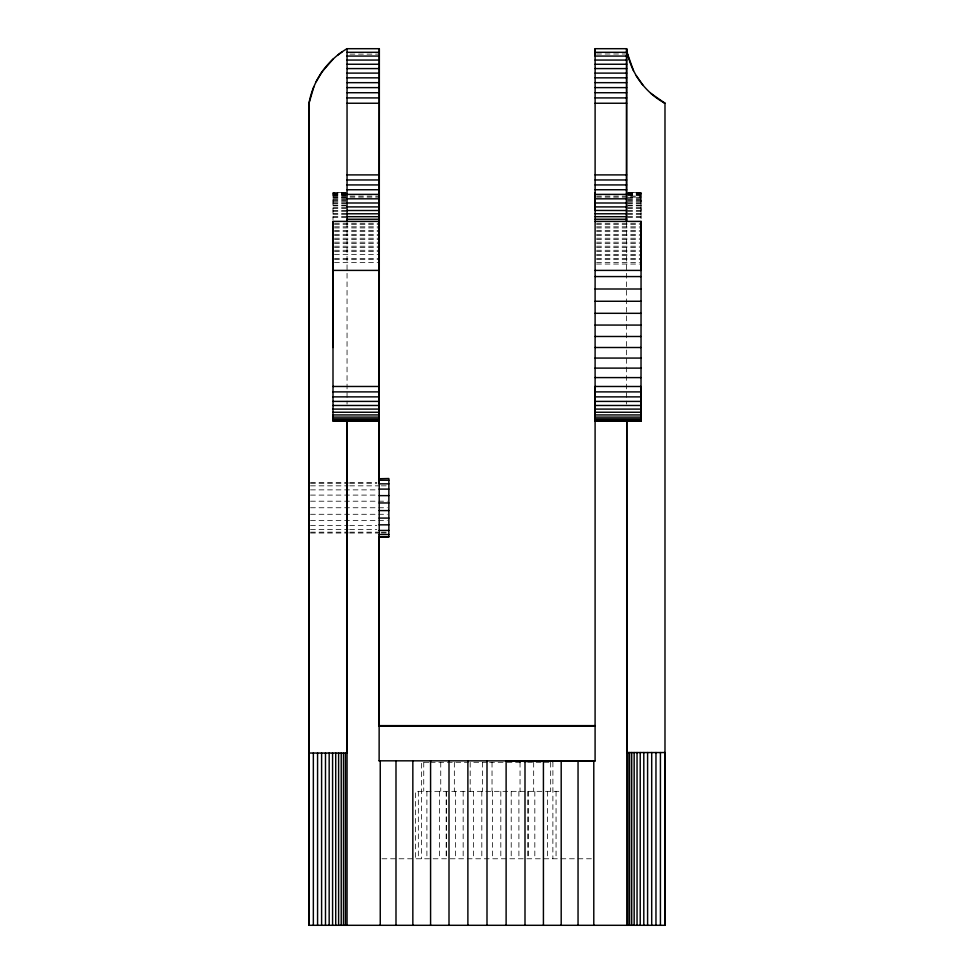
<?xml version="1.0" encoding="UTF-8"?>
<svg xmlns="http://www.w3.org/2000/svg" width="974" height="974" viewBox="0 0 974 974"><rect width="100%" height="100%" fill="white"/><g stroke="black" fill="none" stroke-linecap="round" stroke-linejoin="round"><path stroke-width="0.73" stroke-dasharray="4.87 3.65" d="M627.682 217.482L641.002 217.494L641.026 192.608L627.694 192.608M641.038 218.724L641.026 192.706L627.694 192.779M596.612 53.996L625.101 53.996M349.983 54.118L377.766 54.118M332.998 192.767L346.427 192.682L332.998 192.596L332.998 219.698M627.694 193.059L641.026 193.059M332.998 193.205L346.427 193.047M627.694 193.217L641.026 193.217M627.694 193.68L641.026 193.692M332.998 193.68L346.427 193.68M332.998 193.911L346.427 193.911M627.694 193.923L641.026 193.923M332.998 194.557L346.427 194.557M627.706 194.569L641.026 194.581M627.694 194.885L641.026 194.885M332.998 194.873L346.427 194.873M627.706 195.713L641.038 195.725M332.998 195.713L346.427 195.713M596.599 196.103L641.026 196.115M332.998 196.103L377.754 196.103M596.599 197.113L641.038 197.125M332.998 197.113L377.766 197.113M332.998 197.576L346.427 197.576M627.694 197.588L641.014 197.588M627.706 198.769L641.038 198.769M332.998 198.757L346.427 198.757M332.998 199.293L346.427 199.293M627.694 199.305L641.014 199.305M332.998 200.644L346.427 200.644M627.706 200.656L641.038 200.656M332.998 201.253L346.427 201.253M627.682 201.265L641.014 201.265M332.998 202.775L346.427 202.775M627.706 202.775L641.038 202.787M332.998 203.444L346.427 203.444M627.682 203.456L641.014 203.456M332.998 205.112L346.44 205.112M627.706 205.124L641.038 205.124M627.682 205.855L641.014 205.867M332.998 205.855L346.427 205.855M627.706 207.681L641.038 207.681M332.998 207.669L346.44 207.669M627.682 208.485L641.014 208.485M332.998 208.473L346.427 208.473M332.998 210.433L346.44 210.433M627.706 210.445L641.038 210.445M332.998 211.285L346.427 211.285M627.682 211.297L641.014 211.297M332.998 213.391L346.44 213.391M627.706 213.391L641.038 213.403M332.998 214.292L346.427 214.292M627.682 214.304L641.002 214.304M332.998 216.52L346.427 216.52M627.706 216.52L641.038 216.532M332.998 217.47L346.427 217.47M334.496 223.253L377.766 223.253M596.599 223.253L639.553 223.265M596.587 224.3L639.516 224.312M334.496 224.3L377.742 224.3M334.496 226.832L377.766 226.832M596.599 226.832L639.553 226.845M334.496 227.916L377.729 227.916M596.587 227.916L639.516 227.94M334.496 230.534L377.766 230.534M596.599 230.534L639.553 230.546M334.496 231.654L377.729 231.654M596.587 231.654L639.516 231.666M334.496 234.344L377.766 234.344M596.599 234.344L639.553 234.357M596.587 235.489L639.516 235.501M334.496 235.489L377.729 235.489M334.496 238.24L377.766 238.24M596.599 238.24L639.553 238.253M334.496 239.409L377.729 239.409M596.587 239.409L639.516 239.421M334.496 242.197L377.766 242.197M596.599 242.209L639.553 242.222M596.587 243.39L639.516 243.403M334.496 243.39L377.729 243.39M596.599 246.227L639.553 246.239M334.496 246.227L377.766 246.227M334.496 247.42L377.729 247.42M596.587 247.42L639.516 247.433M596.599 250.281L639.541 250.294M334.496 250.281L377.766 250.281M596.587 251.487L639.504 251.499M334.496 251.487L377.729 251.487M596.599 254.36L639.541 254.372M334.496 254.36L379.251 254.36M596.587 255.565L639.504 255.578M334.496 258.439L377.754 258.439M596.599 258.439L641.026 258.451M334.496 259.644L377.717 259.644M596.587 259.644L640.989 259.656M334.496 262.505L377.754 262.505M596.599 262.505L639.541 262.517M596.587 264.039L639.504 264.064M310.523 482.471L348.181 482.471M349.69 482.471L376.804 482.471M310.523 483.311L348.181 483.311M349.69 483.311L376.804 483.311M310.523 485.843L348.181 485.843M349.69 485.843L379.811 485.843M381.321 485.843L387.348 485.843M310.523 489.873L376.804 489.873M310.523 495.096L376.804 495.096M310.523 501.196L387.348 501.196M310.523 507.758L387.348 507.758M310.523 514.284L387.348 514.284M310.523 520.384L387.348 520.384M310.523 525.607L348.181 525.607M349.69 525.607L376.804 525.607M310.523 529.637L348.181 529.637M349.69 529.637L376.804 529.637M310.523 532.169L348.181 532.169M349.69 532.169L379.811 532.169M381.321 532.169L387.348 532.169M310.523 533.022L348.181 533.022M349.69 533.022L379.811 533.022M381.321 533.022L387.348 533.022M428.998 762.289L421.474 762.289L421.523 858.776M430.301 762.289L468.75 762.289M487.195 762.289L470.186 762.289L470.186 791.338M489.605 762.289L504.191 762.289M507.077 762.289L526.106 762.289M527.616 762.289L541.13 762.289M544.113 762.289L552.903 762.289L552.867 858.776M558.857 791.338L415.569 791.338L415.569 858.776M382.027 858.776L592.034 858.776M626.599 222.194L626.599 404.113M556.057 791.338L556.057 858.776M550.675 762.289L550.675 791.338M547.498 791.338L547.498 858.776M534.823 791.338L534.823 858.776M533.679 762.289L533.679 791.338M528.225 791.338L528.225 858.776M527.884 791.338L527.884 858.776M520.043 762.289L520.043 791.338M518.899 791.338L518.899 858.776M511.216 791.338L511.216 858.776M500.819 791.338L500.819 858.776M492.564 791.338L492.564 858.776M492.028 762.289L492.028 791.338M482.398 762.289L482.398 791.338M481.813 791.338L481.813 858.776M473.571 791.338L473.571 858.776M463.161 791.338L463.161 858.776M455.491 791.338L455.491 858.776M454.334 762.289L454.334 791.338M446.506 791.338L446.506 858.776M446.165 791.338L446.165 858.776M440.747 762.289L440.747 791.338M439.591 791.338L439.591 858.776M426.892 791.338L426.892 858.776M423.739 762.289L423.739 791.338M418.333 791.338L418.333 858.776M347.048 222.194L347.048 404.113"/><path stroke-width="1.46" d="M506.115 925.3L506.115 760.804L595.09 760.901L595.114 48.7L626.599 48.7C629.934 71.589 644.605 92.347 664.986 103.244L664.986 925.3L309.014 925.3L309.014 103.244C312.946 80.659 327.227 60.218 347.048 48.7L379.349 48.7L379.13 760.816L380.25 760.816L380.25 925.3M332.998 421.036L379.239 421.036L332.998 421.036L332.998 221.378L379.3 221.378M347.121 421.121L347.048 753.036L309.014 753.036M379.251 196.103L379.251 192.596L379.263 207.669M379.239 48.7L379.081 478.283M379.008 725.788L379.069 535.992M449.002 925.3L449.002 760.791M487 925.3L487 760.791M524.998 925.3L524.998 760.816M543.419 925.3L543.419 760.84M561.194 925.3L561.194 760.852M578.045 925.3L578.045 760.877M595.114 194.873L595.114 192.596L595.114 210.433L626.635 210.518M626.623 219.235L626.599 48.7L626.465 221.39L626.623 219.235L595.126 219.235M595.126 221.378L641.075 221.39L641.014 270.407L595.114 270.395M641.002 421.218L640.965 386.495L595.102 386.471L595.102 421.036L641.002 421.218L641.075 221.39M379.13 478.745L388.857 478.514L388.857 536.966L379.117 536.966L388.857 536.735M313.811 86.82L309.014 103.244L309.014 925.3M316.197 81.597L322.029 71.808L333.278 58.915M342.215 51.768L337.613 55.189M347.048 52.304L379.349 52.304M595.138 52.304L626.672 52.316M347.048 56.066L379.349 56.066M626.672 56.078L595.138 56.066L595.138 48.7M347.048 60.059L379.349 60.059M595.138 60.059L626.672 60.071M347.048 64.247L379.349 64.247M595.138 64.247L626.672 64.247M347.048 68.582L379.349 68.582M595.138 68.582L626.672 68.594M347.048 73.111L379.349 73.111M595.138 73.111L626.672 73.123M347.048 77.835L379.336 77.835M595.138 77.835L626.672 77.835M595.138 82.668L626.672 82.68M347.048 82.668L379.336 82.668M347.048 87.623L379.336 87.623M595.138 87.623L626.672 87.623M347.048 92.725L379.336 92.725M595.138 92.725L626.659 92.737M347.048 97.911L379.336 97.911M595.138 97.911L626.659 97.911M347.048 103.244L379.336 103.244M595.138 103.244L626.659 103.244M347.048 174.894L379.324 174.894M595.126 174.894L626.647 174.894M347.048 179.959L379.324 179.959M595.126 179.959L626.647 179.971M347.048 184.926L379.324 184.926M595.126 184.926L626.647 184.926M347.048 189.747L379.324 189.747M595.126 189.747L626.647 189.747M347.048 194.386L379.324 194.386M595.126 194.386L626.647 194.386M347.048 198.806L379.312 198.818M595.126 198.818L626.647 198.818M595.126 202.994L626.635 203.006M347.048 202.994L379.312 202.994M347.048 206.902L379.312 206.902M595.126 206.902L626.635 206.914M347.048 210.506L379.312 210.506M347.048 213.781L379.312 213.781M595.126 213.781L626.635 213.781M347.048 216.691L379.3 216.691M595.126 216.691L626.635 216.703M347.048 219.235L379.3 219.235M332.998 270.395L379.251 270.395M595.102 276.567L640.977 276.579M595.102 288.998L640.977 289.01M595.102 301.258L640.977 301.27M595.102 313.299L640.965 313.324M595.102 325.06L640.965 325.085M595.102 336.48L640.965 336.493M595.102 347.499L640.965 347.511M595.102 358.067L640.965 358.079M595.102 368.111L640.965 368.123M595.102 377.595L640.965 377.608M332.998 386.471L379.19 386.471M332.998 391.889L379.19 391.889M595.102 391.889L640.965 391.901M332.998 396.868L379.19 396.868M595.102 396.868L640.965 396.881M332.998 401.398L379.19 401.398M595.102 401.398L640.965 401.41M332.998 405.476L379.19 405.476M595.102 405.476L640.965 405.488M332.998 409.092L379.19 409.092M595.102 409.092L640.965 409.104M332.998 412.246L379.203 412.246M595.102 412.246L640.965 412.258M332.998 414.924L379.203 414.924M595.102 414.924L640.977 414.936M332.998 417.116L379.203 417.116M595.102 417.116L640.977 417.128M332.998 418.832L379.203 418.832M595.102 418.832L640.977 418.844M332.998 420.062L379.203 420.062M595.102 420.062L640.977 420.074M595.102 421.036L640.989 421.048M379.142 480.243L388.857 480.243M388.857 483.847L379.142 483.847L379.13 478.514M379.142 489.106L388.857 489.106M379.142 495.632L388.857 495.632M379.13 502.961L388.857 502.961M379.13 510.595L388.857 510.595M379.13 518.083L388.857 518.083M379.13 524.84L388.857 524.84M379.117 530.44L388.857 530.44M379.117 534.519L388.857 534.519M379.02 725.63L595.065 725.63M379.117 726.202L595.09 726.202M626.745 752.537L664.986 752.537L664.986 925.3M379.13 760.816L595.09 760.901M662.527 101.746L664.986 103.244L650.863 93.382M642.877 85.091L636.241 75.68M633.477 70.615L627.682 54.386M626.842 752.537L626.745 421.218L626.793 925.3M660.421 752.537L660.421 925.3M655.965 752.537L655.965 925.3M651.703 752.537L651.703 925.3M647.6 752.537L647.6 925.3M643.802 752.537L643.802 925.3M640.222 752.537L640.222 925.3M637.045 752.537L637.045 925.3M634.159 752.537L634.159 925.3M631.712 752.537L631.712 925.3M629.63 752.537L629.63 925.3M627.986 752.537L627.986 925.3M593.787 760.901L593.787 925.3M467.885 760.791L467.885 925.3M430.581 760.791L430.581 925.3M412.842 760.791L412.842 925.3M395.992 760.804L395.992 925.3M347.048 48.7L347.048 221.378M347.048 421.024L347.048 925.3M345.441 753.036L345.441 925.3M343.481 753.036L343.481 925.3M341.217 753.036L341.217 925.3M338.611 753.036L338.611 925.3M335.726 753.036L335.726 925.3M332.998 221.378L332.998 347.499M332.584 753.036L332.584 925.3M329.163 753.036L329.163 925.3M325.486 753.036L325.486 925.3M321.603 753.036L321.603 925.3M317.573 753.036L317.573 925.3M313.348 753.036L313.348 925.3"/></g></svg>
